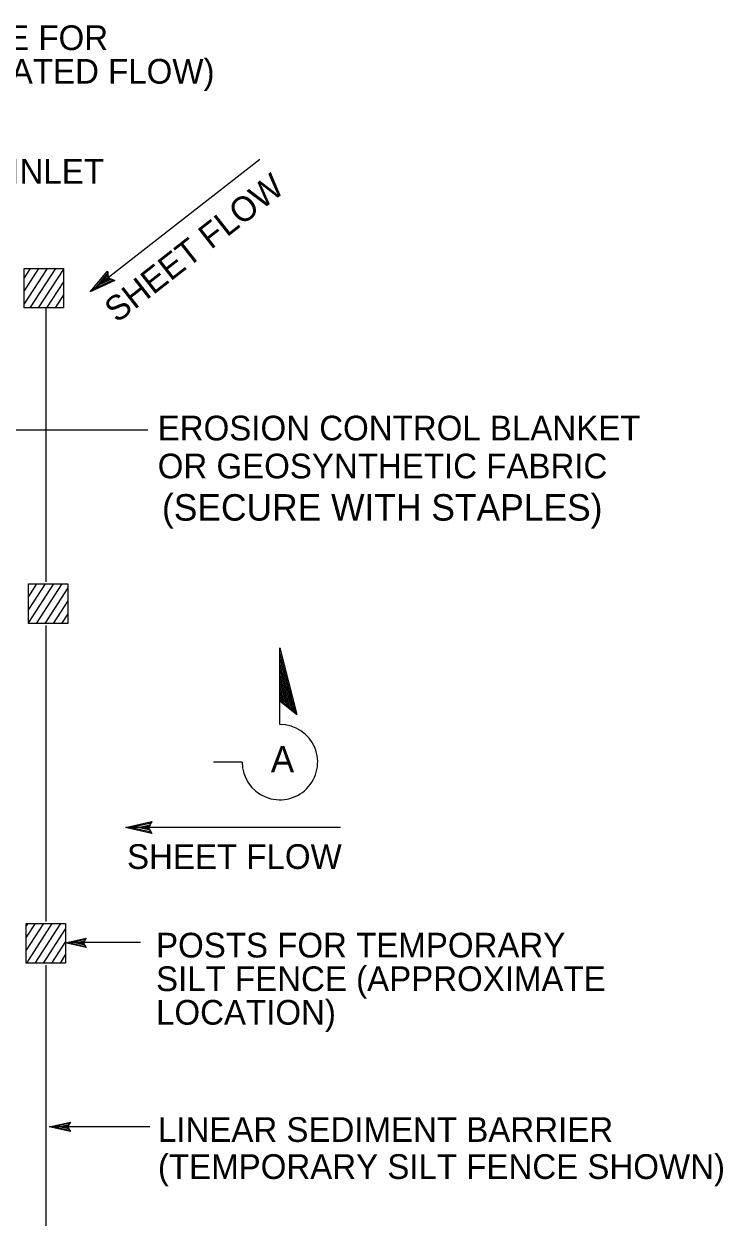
# Model space of a CAD drawing. Extents: x -894 to 866, y -476 to 714.
# Drawn here: x -387.9 to -189.8, y -187 to 153.7 of the extents above; entities that cross this region are included whole.
import ezdxf

# ---------------------------------------------------------------- set-up
doc = ezdxf.new("R2010")
doc.units = 0
for name, color, linetype in [('1 Control', 7, 'Continuous'), ('22 Misc Cnst Det', 7, 'Continuous'), ('57 Undefined', 7, 'Continuous'), ('60 Nongeo Data', 7, 'Continuous')]:
    doc.layers.add(name, color=color, linetype=linetype)

msp = doc.modelspace()

# ---------------------------------------------------------------- linework, layer by layer
at = {"layer": '1 Control'}
for p, q in [((-381.37, 84.4), (-387.88, 74.37)), ((-383.75, 84.4), (-387.88, 78.04)), ((-386.14, 84.4), (-387.88, 81.71)), ((-378.98, 84.4), (-386.24, 73.22)), ((-376.71, 84.23), (-383.86, 73.22)), ((-376.71, 80.56), (-381.47, 73.22)), ((-376.71, 76.88), (-379.09, 73.22)), ((-379.54, -5.03), (-386.64, -15.97)), ((-381.92, -5.03), (-386.64, -12.29)), ((-384.31, -5.03), (-386.64, -8.62)), ((-377.15, -5.03), (-384.41, -16.21)), ((-375.46, -6.1), (-382.03, -16.21)), ((-375.46, -9.78), (-379.64, -16.21)), ((-375.46, -13.45), (-377.26, -16.21)), ((-386.82, -101.29), (-387.26, -101.96)), ((-382.35, -101.29), (-387.26, -108.84)), ((-384.74, -101.29), (-387.26, -105.17)), ((-387.12, -101.29), (-387.26, -101.5)), ((-379.97, -101.29), (-387.23, -112.47)), ((-377.58, -101.29), (-384.84, -112.47)), ((-376.09, -102.65), (-382.46, -112.47)), ((-376.09, -106.33), (-380.07, -112.47)), ((-376.09, -110), (-377.69, -112.47))]:
    msp.add_line(p, q, dxfattribs=at)
for points in [[(-387.88, 84.4), (-376.71, 84.4), (-376.71, 73.22), (-387.88, 73.22)], [(-386.64, -5.03), (-375.46, -5.03), (-375.46, -16.21), (-386.64, -16.21)], [(-387.26, -101.29), (-376.09, -101.29), (-376.09, -112.47), (-387.26, -112.47)]]:
    msp.add_lwpolyline(points, close=True, dxfattribs=at)
at = {"layer": '22 Misc Cnst Det'}
for p, q in [((-315.36, -23.17), (-310.54, -42.07)), ((-315.36, -44.82), (-315.36, -23.17)), ((-315.36, -24.73), (-311.04, -41.67)), ((-315.36, -26.28), (-311.54, -41.27)), ((-315.36, -27.84), (-312.04, -40.86)), ((-315.36, -29.39), (-312.54, -40.46)), ((-315.36, -30.94), (-313.04, -40.05)), ((-315.36, -32.5), (-313.54, -39.65)), ((-315.36, -34.05), (-314.04, -39.24)), ((-315.36, -35.61), (-314.54, -38.84)), ((-315.36, -37.16), (-315.04, -38.43)), ((-315.36, -38.17), (-310.54, -42.07)), ((-326.05, -55.51), (-334.18, -55.51))]:
    msp.add_line(p, q, dxfattribs=at)
msp.add_arc((-315.36, -55.51), 10.69, 179.9995, 90, dxfattribs=at)
at = {"layer": '57 Undefined'}
for p, q in [((-321.1, 115.3), (-369.11, 77.72)), ((-364.23, 83.65), (-364.23, 83.65)), ((-362.18, 81.02), (-362.18, 81.02)), ((-369.11, 77.72), (-369.11, 77.72)), ((-418.55, 38.65), (-352.83, 38.65)), ((-298.16, -74.07), (-359.13, -74.07)), ((-359.13, -74.07), (-359.13, -74.07)), ((-351.63, -72.4), (-351.63, -72.4)), ((-351.63, -75.74), (-351.63, -75.74)), ((-370.27, -105.43), (-370.27, -105.43)), ((-376.27, -106.76), (-376.27, -106.76)), ((-354.92, -106.69), (-375.17, -106.69)), ((-370.27, -108.1), (-370.27, -108.1)), ((-352.21, -158.86), (-380.75, -158.86)), ((-380.75, -158.86), (-380.75, -158.86)), ((-374.75, -157.53), (-374.75, -157.53)), ((-374.75, -160.2), (-374.75, -160.2))]:
    msp.add_line(p, q, dxfattribs=at)
for points in [[(-362.18, 81.02), (-369.11, 77.72), (-364.23, 83.65), (-364.17, 83.13), (-367.75, 78.79), (-362.66, 81.21), (-363.14, 81.39), (-366.39, 79.84), (-364.11, 82.62), (-364.04, 82.11), (-365.03, 80.91), (-363.62, 81.58), (-364, 81.72), (-364.23, 83.65), (-364, 81.72)], [(-351.63, -75.74), (-359.13, -74.07), (-351.63, -72.4), (-351.9, -72.85), (-357.39, -74.06), (-351.9, -75.3), (-352.16, -74.85), (-355.68, -74.07), (-352.17, -73.29), (-352.43, -73.73), (-353.95, -74.07), (-352.43, -74.41), (-352.63, -74.07), (-351.63, -72.4), (-352.63, -74.07)], [(-370.27, -108.1), (-376.27, -106.76), (-370.27, -105.43), (-370.48, -105.78), (-374.88, -106.76), (-370.48, -107.74), (-370.69, -107.39), (-373.5, -106.76), (-370.69, -106.14), (-370.91, -106.49), (-372.12, -106.76), (-370.9, -107.04), (-371.07, -106.76), (-370.27, -105.43), (-371.07, -106.76)], [(-374.75, -160.2), (-380.75, -158.86), (-374.75, -157.53), (-374.97, -157.88), (-379.36, -158.85), (-374.97, -159.84), (-375.18, -159.49), (-377.99, -158.86), (-375.18, -158.24), (-375.39, -158.59), (-376.61, -158.86), (-375.39, -159.13), (-375.55, -158.86), (-374.75, -157.53), (-375.55, -158.86)]]:
    msp.add_lwpolyline(points, close=True, dxfattribs=at)
at = {"layer": '60 Nongeo Data'}
for points in [[(-381.75, 73.22), (-381.75, 11.55)], [(-381.75, 11.55), (-381.75, -4.41)], [(-381.75, -16.83), (-381.75, -76.85)], [(-381.75, -59.79), (-381.75, -100.67)], [(-381.75, -113.09), (-381.75, -131.13)], [(-381.75, -131.13), (-381.75, -186.99)]]:
    msp.add_lwpolyline(points, dxfattribs=at)

# ---------------------------------------------------------------- texts
at = {"layer": '57 Undefined'}
for s, height, p in [('ROCKS (USE FOR', 7, (-444.67, 146.29)), ('CONCENTRATED FLOW)', 7, (-444.67, 136.77)), ('DRAINAGE INLET', 7, (-443.26, 108.44)), ('EROSION CONTROL BLANKET', 7, (-350, 35.66)), ('OR GEOSYNTHETIC FABRIC', 7, (-350, 24.9)), ('(SECURE WITH STAPLES)', 7.5, (-348.79, 12.92)), ('A', 7.39, (-317.94, -58.38)), ('SHEET FLOW', 7, (-358.69, -85.79)), ('POSTS FOR TEMPORARY ', 7, (-350.47, -110.9)), ('SILT FENCE (APPROXIMATE', 7, (-350.47, -120.42)), ('LOCATION)', 7, (-350.47, -129.94)), ('LINEAR SEDIMENT BARRIER', 7, (-349.94, -163.16)), ('(TEMPORARY SILT FENCE SHOWN)', 7, (-349.94, -173.66))]:
    msp.add_text(s, height=height, dxfattribs=at).set_placement(p)
msp.add_text('SHEET FLOW', height=7, rotation=38.0502, dxfattribs=at).set_placement((-361.54, 68.76))

doc.saveas('drawing.dxf')
